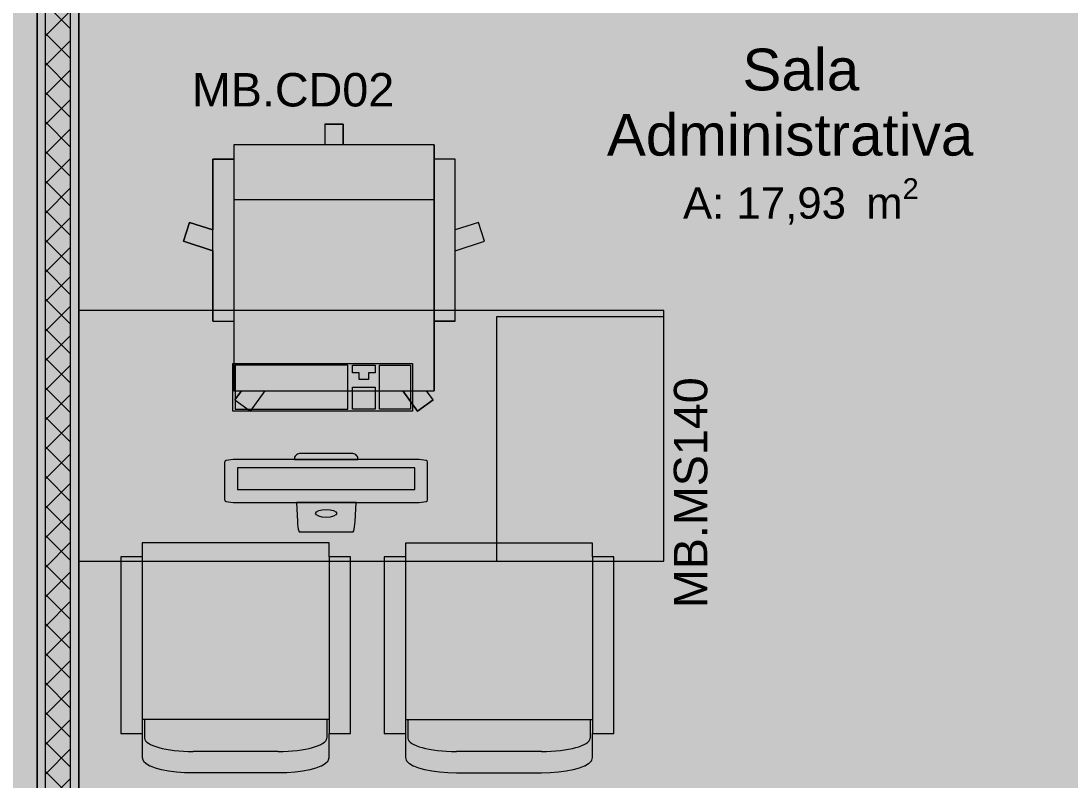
# Model space of a CAD drawing. Header units: metres. Extents: x -77 to 21.6, y -70.6 to -27.7.
# Drawn here: x -62.853 to -60.339, y -51.07 to -49.253 of the extents above; entities that cross this region are included whole.
import ezdxf

# ---------------------------------------------------------------- set-up
doc = ezdxf.new("R2010")
doc.units = ezdxf.units.M
doc.header["$MEASUREMENT"] = 0
for name, color, linetype, lineweight, true_color in [('LAJES.EST_Caneta_No__18', 7, 'Continuous', 0, 0xdfdfdf), ('LAJES.EST_Caneta_No__254', 7, 'Continuous', 0, 0xd1c9ad), ('MOBILIÁRIO_Caneta_No__19', 7, 'Continuous', 0, 0xe9e9e9), ('ZONA_Caneta_No__56', 7, 'Continuous', 0, 0xffe495)]:
    doc.layers.add(name, color=color, linetype=linetype, lineweight=lineweight, true_color=true_color)
for name, color, linetype in [('MOBILIÁRIO', 7, 'Continuous'), ('NOTAS-LAYOUT.EXEC', 7, 'Continuous'), ('PAREDE CONSTRUIR', 7, 'Continuous'), ('ZONA', 7, 'Continuous')]:
    doc.layers.add(name, color=color, linetype=linetype)
for name, color, linetype, lineweight in [('MOBILIÁRIO_Caneta_No__96', 252, 'Continuous', 0), ('NOTAS-LAYOUT.EXEC_Caneta_No__99', 7, 'Continuous', 20), ('PAREDE CONSTRUIR_Caneta_No__241', 7, 'Continuous', 13), ('PAREDE CONSTRUIR_Caneta_No__83', 84, 'Continuous', 0), ('Selos de Zona Archicad_Caneta_No__11', 7, 'Continuous', 5)]:
    doc.layers.add(name, color=color, linetype=linetype, lineweight=lineweight)
doc.styles.add('GENERATED_STYLE_1', font='arial.ttf')

# ---------------------------------------------------------------- blocks, each defined once
blk = doc.blocks.new('Sala Administrativa_9_4_6', base_point=(-60.9857, -49.5115))
at = {"layer": 'Selos de Zona Archicad_Caneta_No__11', "color": 7, "lineweight": 5, "insert": (-60.9857, -49.3188), "char_height": 0.1, "width": 1, "attachment_point": 2, "line_spacing_factor": 0.936691, "style": 'GENERATED_STYLE_1'}
blk.add_mtext('\\A1;{\\pqc;\\pt0,0.55;\\fArial|b0|i0|c0|p0;\\W1.000000;Sala Administrativa\\fArial|b0|i0|c0|p0;\\W1.000000;\\A1{\\H.66x;\\S^  ;}\\fArial|b0|i0|c0|p0;\\W1.000000;\\fArial|b0|i0|c0|p0;\\W1.000000;\\A1{\\H.66x;\\S^  ;}}', dxfattribs=at)
at = {"layer": 'Selos de Zona Archicad_Caneta_No__11', "color": 7, "lineweight": 5, "insert": (-60.9857, -49.6292), "char_height": 0.075, "attachment_point": 2, "style": 'GENERATED_STYLE_1'}
blk.add_mtext('\\A1;{\\pqc;\\pt0,0.55;\\fArial|b0|i0|c0|p0;\\W1.000000;A: 17,93\\fArial|b0|i0|c0|p0;\\W1.000000;\\A1{\\H.66x;\\S^  ;}\\fArial|b0|i0|c0|p0;\\W1.000000; m\\fArial|b0|i0|c0|p0;\\W1.000000;\\A1{\\H.66x;\\S2^  ;}}', dxfattribs=at)
blk = doc.blocks.new('Office Chair 04 10[58]_6', base_point=(-62.4607, -50.1813))
at = {"layer": 'MOBILIÁRIO_Caneta_No__19', "linetype": 'Continuous', "lineweight": 0, "true_color": 0xe9e9e9}
blk.add_hatch(color=254, dxfattribs=at).paths.add_polyline_path([(-61.8134, -49.5833), (-61.8634, -49.5833), (-61.8634, -49.5489), (-62.0814, -49.5489), (-62.0814, -49.4995), (-62.1254, -49.4995), (-62.1254, -49.5489), (-62.3434, -49.5489), (-62.3434, -49.5833), (-62.3934, -49.5833), (-62.3934, -49.7529), (-62.4492, -49.7348), (-62.4639, -49.7799), (-62.3934, -49.8028), (-62.3934, -49.9712), (-62.3434, -49.9712), (-62.3434, -50.138), (-62.3251, -50.138), (-62.3409, -50.1596), (-62.3035, -50.1867), (-62.2681, -50.138), (-61.9388, -50.138), (-61.9033, -50.1867), (-61.866, -50.1596), (-61.8817, -50.138), (-61.8634, -50.138), (-61.8634, -49.9712), (-61.8134, -49.9712), (-61.8134, -49.8028), (-61.743, -49.7799), (-61.7577, -49.7348), (-61.8134, -49.7529)])
at = {"layer": 'MOBILIÁRIO_Caneta_No__96', "color": 252, "linetype": 'Continuous', "lineweight": 0}
for p, q in [((-62.1254, -49.4995), (-62.1254, -49.5489)), ((-62.1254, -49.4995), (-62.0814, -49.4995)), ((-62.0814, -49.4995), (-62.0814, -49.5489)), ((-61.8634, -49.5489), (-62.3434, -49.5489)), ((-62.3434, -49.5489), (-62.3434, -50.138)), ((-62.3434, -49.5489), (-62.3434, -50.138)), ((-61.8634, -49.5489), (-61.8634, -50.138)), ((-61.8634, -50.138), (-61.8634, -49.5489)), ((-61.8634, -49.5489), (-61.8634, -50.138)), ((-62.3934, -49.9712), (-62.3934, -49.5833)), ((-62.3934, -49.5833), (-62.3434, -49.5833)), ((-61.8134, -49.5833), (-61.8634, -49.5833)), ((-61.8134, -49.9712), (-61.8134, -49.5833)), ((-62.3434, -49.6805), (-61.8634, -49.6805)), ((-62.4639, -49.7799), (-62.4492, -49.7348)), ((-62.4492, -49.7348), (-62.3934, -49.7529)), ((-61.7577, -49.7348), (-61.8134, -49.7529)), ((-61.743, -49.7799), (-61.7577, -49.7348)), ((-62.3934, -49.8028), (-62.4639, -49.7799)), ((-61.8134, -49.8028), (-61.743, -49.7799)), ((-62.3934, -49.9712), (-62.3434, -49.9712)), ((-62.3934, -49.9712), (-62.3434, -49.9712)), ((-61.8134, -49.9712), (-61.8634, -49.9712)), ((-61.8134, -49.9712), (-61.8634, -49.9712)), ((-62.3434, -50.138), (-61.8634, -50.138)), ((-62.3409, -50.1596), (-62.3251, -50.138)), ((-62.3035, -50.1867), (-62.2681, -50.138)), ((-61.9033, -50.1867), (-61.9388, -50.138)), ((-61.866, -50.1596), (-61.8817, -50.138)), ((-62.3409, -50.1596), (-62.3035, -50.1867)), ((-61.866, -50.1596), (-61.9033, -50.1867))]:
    blk.add_line(p, q, dxfattribs=at)
at = {"layer": 'MOBILIÁRIO_Caneta_No__96', "color": 252, "linetype": 'Continuous', "lineweight": 0, "flags": 128}
blk.add_lwpolyline([(-61.8134, -49.5833), (-61.8634, -49.5833), (-61.8634, -49.5489), (-62.0814, -49.5489), (-62.0814, -49.4995), (-62.1254, -49.4995), (-62.1254, -49.5489), (-62.3434, -49.5489), (-62.3434, -49.5833), (-62.3934, -49.5833), (-62.3934, -49.7529), (-62.4492, -49.7348), (-62.4639, -49.7799), (-62.3934, -49.8028), (-62.3934, -49.9712), (-62.3434, -49.9712), (-62.3434, -50.138), (-62.3251, -50.138), (-62.3409, -50.1596), (-62.3035, -50.1867), (-62.2681, -50.138), (-61.9388, -50.138), (-61.9033, -50.1867), (-61.866, -50.1596), (-61.8817, -50.138), (-61.8634, -50.138), (-61.8634, -49.9712), (-61.8134, -49.9712), (-61.8134, -49.8028), (-61.743, -49.7799), (-61.7577, -49.7348), (-61.8134, -49.7529)], close=True, dxfattribs=at)
blk = doc.blocks.new('Armchair 01 26[59]_6', base_point=(-61.4333, -50.5029))
at = {"layer": 'MOBILIÁRIO_Caneta_No__96', "color": 252, "linetype": 'Continuous', "lineweight": 0}
for p, q in [((-61.9324, -50.5359), (-61.9324, -50.959)), ((-61.4842, -50.5359), (-61.4842, -50.959)), ((-61.4842, -50.926), (-61.9324, -50.926)), ((-61.9263, -50.926), (-61.9263, -50.9704)), ((-61.4903, -50.926), (-61.4903, -50.9704)), ((-61.6065, -51.0021), (-61.8102, -51.0021))]:
    blk.add_line(p, q, dxfattribs=at)
at = {"layer": 'MOBILIÁRIO_Caneta_No__96', "color": 252, "linetype": 'Continuous', "lineweight": 0, "flags": 128}
blk.add_lwpolyline([(-61.81, -51.0529), (-61.6067, -51.0529), (-61.586, -51.0524), (-61.5662, -51.051), (-61.5476, -51.0486), (-61.5308, -51.0455), (-61.5302, -51.0453), (-61.5155, -51.0413), (-61.5037, -51.0368), (-61.5029, -51.0364), (-61.4941, -51.0312), (-61.4933, -51.0306), (-61.4879, -51.0252), (-61.4872, -51.0244), (-61.4867, -51.0235), (-61.4863, -51.0225), (-61.4844, -51.0167), (-61.4843, -51.0157), (-61.4842, -51.0152), (-61.4842, -50.9591), (-61.4333, -50.9591), (-61.4333, -50.536), (-61.4842, -50.536), (-61.4842, -50.5029), (-61.9324, -50.5029), (-61.9324, -50.536), (-61.9833, -50.536), (-61.9833, -50.9591), (-61.9324, -50.9591), (-61.9324, -51.0152), (-61.9324, -51.0157), (-61.9322, -51.0167), (-61.9303, -51.0225), (-61.93, -51.0235), (-61.9294, -51.0244), (-61.9288, -51.0252), (-61.9233, -51.0306), (-61.9226, -51.0312), (-61.9137, -51.0364), (-61.9129, -51.0368), (-61.9011, -51.0413), (-61.8865, -51.0453), (-61.8858, -51.0455), (-61.869, -51.0486), (-61.8504, -51.051), (-61.8306, -51.0524)], close=True, dxfattribs=at)
at = {"layer": 'MOBILIÁRIO_Caneta_No__96', "color": 252, "linetype": 'Continuous', "lineweight": 0}
for centre, start_param, end_param in [((-61.8102, -50.9704), 3.141593, 4.712389), ((-61.6065, -50.9704), 4.712389, 6.283185)]:
    blk.add_ellipse(centre, major_axis=(0.1161, 0), ratio=0.273279, start_param=start_param, end_param=end_param, dxfattribs=at)
blk = doc.blocks.new('Armchair 01 26[60]_6', base_point=(-62.0636, -50.5027))
at = {"layer": 'MOBILIÁRIO_Caneta_No__96', "color": 252, "linetype": 'Continuous', "lineweight": 0}
for p, q in [((-62.5627, -50.5357), (-62.5627, -50.9588)), ((-62.1145, -50.5357), (-62.1145, -50.9588)), ((-62.1145, -50.9258), (-62.5627, -50.9258)), ((-62.5566, -50.9258), (-62.5566, -50.9702)), ((-62.1206, -50.9258), (-62.1206, -50.9702)), ((-62.2368, -51.0019), (-62.4405, -51.0019))]:
    blk.add_line(p, q, dxfattribs=at)
at = {"layer": 'MOBILIÁRIO_Caneta_No__96', "color": 252, "linetype": 'Continuous', "lineweight": 0, "flags": 128}
blk.add_lwpolyline([(-62.4403, -51.0527), (-62.237, -51.0527), (-62.2163, -51.0522), (-62.1965, -51.0508), (-62.1779, -51.0484), (-62.1611, -51.0453), (-62.1605, -51.0451), (-62.1458, -51.0411), (-62.134, -51.0366), (-62.1332, -51.0361), (-62.1244, -51.031), (-62.1236, -51.0304), (-62.1182, -51.0249), (-62.1175, -51.0242), (-62.117, -51.0233), (-62.1166, -51.0223), (-62.1147, -51.0165), (-62.1146, -51.0155), (-62.1145, -51.015), (-62.1145, -50.9588), (-62.0636, -50.9588), (-62.0636, -50.5358), (-62.1145, -50.5358), (-62.1145, -50.5027), (-62.5627, -50.5027), (-62.5627, -50.5358), (-62.6136, -50.5358), (-62.6136, -50.9588), (-62.5627, -50.9588), (-62.5627, -51.015), (-62.5627, -51.0155), (-62.5625, -51.0165), (-62.5606, -51.0223), (-62.5603, -51.0233), (-62.5597, -51.0242), (-62.5591, -51.0249), (-62.5536, -51.0304), (-62.5529, -51.031), (-62.544, -51.0361), (-62.5432, -51.0366), (-62.5314, -51.0411), (-62.5167, -51.0451), (-62.5161, -51.0453), (-62.4993, -51.0484), (-62.4807, -51.0508), (-62.4609, -51.0522)], close=True, dxfattribs=at)
at = {"layer": 'MOBILIÁRIO_Caneta_No__96', "color": 252, "linetype": 'Continuous', "lineweight": 0}
for centre, start_param, end_param in [((-62.4405, -50.9702), 3.141593, 4.712389), ((-62.2368, -50.9702), 4.712389, 6.283185)]:
    blk.add_ellipse(centre, major_axis=(0.1161, 0), ratio=0.273279, start_param=start_param, end_param=end_param, dxfattribs=at)
blk = doc.blocks.new('Office Desk Rect 26[82]_6', base_point=(-62.714, -50.5459))
at = {"layer": 'MOBILIÁRIO_Caneta_No__19', "linetype": 'Continuous', "lineweight": 0, "true_color": 0xe9e9e9}
blk.add_hatch(color=254, dxfattribs=at).paths.add_polyline_path([(-62.714, -50.5459), (-61.314, -50.5459), (-61.314, -49.9459), (-62.714, -49.9459)])
at = {"layer": 'MOBILIÁRIO_Caneta_No__96', "color": 252, "linetype": 'Continuous', "lineweight": 0}
for p, q in [((-61.314, -49.9609), (-61.714, -49.9609)), ((-61.714, -49.9609), (-61.714, -50.5459))]:
    blk.add_line(p, q, dxfattribs=at)
at = {"layer": 'MOBILIÁRIO_Caneta_No__96', "color": 252, "linetype": 'Continuous', "lineweight": 0, "flags": 128}
blk.add_lwpolyline([(-62.714, -50.5459), (-61.314, -50.5459), (-61.314, -49.9459), (-62.714, -49.9459)], close=True, dxfattribs=at)
blk = doc.blocks.new('Keyboard (Apple) 26[83]_6', base_point=(-62.3453, -50.0732))
at = {"layer": 'MOBILIÁRIO_Caneta_No__19', "linetype": 'Continuous', "lineweight": 0, "true_color": 0xe9e9e9}
blk.add_hatch(color=254, dxfattribs=at).paths.add_polyline_path([(-62.3453, -50.1872), (-61.9153, -50.1872), (-61.9153, -50.0732), (-62.3453, -50.0732)])
at = {"layer": 'MOBILIÁRIO_Caneta_No__96', "color": 252, "linetype": 'Continuous', "lineweight": 0}
for p, q in [((-62.0699, -50.0767), (-62.3403, -50.0767)), ((-62.3403, -50.0767), (-62.3403, -50.1822)), ((-62.0699, -50.1822), (-62.0699, -50.0767)), ((-62.0592, -50.0767), (-62.0046, -50.0767)), ((-62.0592, -50.0952), (-62.0592, -50.0767)), ((-62.0427, -50.0952), (-62.0592, -50.0952)), ((-62.0427, -50.1112), (-62.0427, -50.0952)), ((-62.0046, -50.0952), (-62.0211, -50.0952)), ((-62.0211, -50.0952), (-62.0211, -50.1112)), ((-62.0046, -50.0767), (-62.0046, -50.0952)), ((-61.994, -50.1822), (-61.994, -50.0767)), ((-61.994, -50.0767), (-61.9203, -50.0767)), ((-61.9203, -50.0767), (-61.9203, -50.1822)), ((-62.0211, -50.1112), (-62.0427, -50.1112)), ((-62.0592, -50.1292), (-62.0046, -50.1292)), ((-62.0592, -50.1822), (-62.0592, -50.1292)), ((-62.0046, -50.1292), (-62.0046, -50.1822)), ((-62.3403, -50.1822), (-62.0699, -50.1822)), ((-62.0046, -50.1822), (-62.0592, -50.1822)), ((-61.9203, -50.1822), (-61.994, -50.1822))]:
    blk.add_line(p, q, dxfattribs=at)
at = {"layer": 'MOBILIÁRIO_Caneta_No__96', "color": 252, "linetype": 'Continuous', "lineweight": 0, "flags": 128}
blk.add_lwpolyline([(-62.3453, -50.1872), (-62.3453, -50.0732), (-61.9153, -50.0732), (-61.9153, -50.1872)], close=True, dxfattribs=at)
blk = doc.blocks.new('iMac 26[84]_6', base_point=(-62.122, -50.2888))
at = {"layer": 'MOBILIÁRIO_Caneta_No__19', "linetype": 'Continuous', "lineweight": 0, "true_color": 0xe9e9e9}
for points in [[(-62.1855, -50.2888, 0.431428), (-62.1982, -50.3027), (-62.0459, -50.3027, 0.443051), (-62.0585, -50.2888)], [(-62.3646, -50.3084), (-62.3646, -50.4001), (-62.3645, -50.4002, 0.267414), (-62.3616, -50.4031, 0.076493), (-62.3392, -50.4058), (-62.3392, -50.3028, 0.076493), (-62.3616, -50.3055, 0.267414)], [(-61.8794, -50.3084, 0.267414), (-61.8824, -50.3055, 0.064809), (-61.9048, -50.3028), (-62.3392, -50.3028), (-62.3392, -50.4058), (-61.9048, -50.4058, 0.076493), (-61.8825, -50.4031, 0.267414), (-61.8795, -50.4002)], [(-62.1857, -50.4762), (-62.0583, -50.4762), (-62.0573, -50.4759), (-62.0562, -50.4738), (-62.0552, -50.4698), (-62.0543, -50.4644), (-62.0535, -50.4579), (-62.053, -50.4509), (-62.0506, -50.4058), (-62.1934, -50.4058), (-62.191, -50.4509), (-62.1905, -50.4579), (-62.1897, -50.4644), (-62.1888, -50.4698), (-62.1878, -50.4738), (-62.1867, -50.4759)]]:
    blk.add_hatch(color=254, dxfattribs=at).paths.add_polyline_path(points)
at = {"layer": 'MOBILIÁRIO_Caneta_No__96', "color": 252, "linetype": 'Continuous', "lineweight": 0}
for p, q in [((-62.3646, -50.4001), (-62.3646, -50.3084)), ((-61.9048, -50.3028), (-62.3392, -50.3028)), ((-61.9094, -50.3228), (-62.3346, -50.3228)), ((-62.3346, -50.3228), (-62.3346, -50.3749)), ((-61.9094, -50.3749), (-61.9094, -50.3228)), ((-61.8795, -50.4002), (-61.8794, -50.3084)), ((-62.3346, -50.3749), (-61.9094, -50.3749)), ((-62.3645, -50.4002), (-62.3646, -50.4001)), ((-62.3392, -50.4058), (-61.9048, -50.4058))]:
    blk.add_line(p, q, dxfattribs=at)
at = {"layer": 'MOBILIÁRIO_Caneta_No__96', "color": 252, "linetype": 'Continuous', "lineweight": 0, "flags": 128}
blk.add_lwpolyline([(-62.1855, -50.2888, 0.431428), (-62.1982, -50.3027), (-62.0459, -50.3027, 0.443051), (-62.0585, -50.2888)], format="xyb", close=True, dxfattribs=at)
blk.add_lwpolyline([(-62.1857, -50.4762), (-62.0583, -50.4762), (-62.0573, -50.4759), (-62.0562, -50.4738), (-62.0552, -50.4698), (-62.0543, -50.4644), (-62.0535, -50.4579), (-62.053, -50.4509), (-62.0506, -50.4058), (-62.1934, -50.4058), (-62.191, -50.4509), (-62.1905, -50.4579), (-62.1897, -50.4644), (-62.1888, -50.4698), (-62.1878, -50.4738), (-62.1867, -50.4759)], close=True, dxfattribs=at)
at = {"layer": 'MOBILIÁRIO_Caneta_No__96', "color": 252, "linetype": 'Continuous', "lineweight": 0}
for centre, radius, start, end in [((-62.3606, -50.3095), 0.00416, 104.7669, 164.6524), ((-62.3416, -50.377), 0.0743, 88.1194, 105.6162), ((-61.904, -50.3903), 0.0876, 75.716, 90.5484), ((-61.8835, -50.3095), 0.00416, 15.3476, 75.2331), ((-62.3606, -50.3991), 0.00413, 196.441, 256.3266), ((-62.3416, -50.3318), 0.074, 254.391, 271.8878), ((-61.9024, -50.3318), 0.074, 268.1122, 285.609), ((-61.8835, -50.3991), 0.00413, 283.6734, 343.559)]:
    blk.add_arc(centre, radius, start, end, dxfattribs=at)
blk.add_ellipse((-62.122, -50.4319), major_axis=(0.0252, 0), ratio=0.377358, dxfattribs=at)
blk = doc.blocks.new('Label_114_6', base_point=(-61.314, -50.5459))
at = {"layer": 'NOTAS-LAYOUT.EXEC_Caneta_No__99', "color": 7, "lineweight": 20, "insert": (-61.2897, -50.2696), "char_height": 0.08, "attachment_point": 2, "rotation": 90, "style": 'GENERATED_STYLE_1'}
blk.add_mtext('\\A1;{\\pqc;\\pt0,99;\\fArial|b0|i0|c0|p0;\\W1.000000;MB.MS140\\fArial|b0|i0|c0|p0;\\W1.000000;\\A1{\\H.66x;\\S^  ;}\\fArial|b0|i0|c0|p0;\\W1.000000;\\fArial|b0|i0|c0|p0;\\W1.000000;\\A1{\\H.66x;\\S^  ;}\\fArial|b0|i0|c0|p0;\\W1.000000;\\fArial|b0|i0|c0|p0;\\W1.000000;\\fArial|b0|i0|c0|p0;\\W1.000000;\\fArial|b0|i0|c0|p0;\\W1.000000;\\fArial|b0|i0|c0|p0;\\W1.000000;\\fArial|b0|i0|c0|p0;\\W1.000000;\\fArial|b0|i0|c0|p0;\\W1.000000;\\A1{\\H.66x;\\S^  ;}\\fArial|b0|i0|c0|p0;\\W1.000000;\\fArial|b0|i0|c0|p0;\\W1.000000;\\A1{\\H.66x;\\S^  ;}\\fArial|b0|i0|c0|p0;\\W1.000000;\\fArial|b0|i0|c0|p0;\\W1.000000;\\fArial|b0|i0|c0|p0;\\W1.000000;\\fArial|b0|i0|c0|p0;\\W1.000000;\\fArial|b0|i0|c0|p0;\\W1.000000;\\fArial|b0|i0|c0|p0;\\W1.000000;\\fArial|b0|i0|c0|p0;\\W1.000000;\\A1{\\H.66x;\\S^  ;}\\fArial|b0|i0|c0|p0;\\W1.000000;\\fArial|b0|i0|c0|p0;\\W1.000000;\\A1{\\H.66x;\\S^  ;}\\fArial|b0|i0|c0|p0;\\W1.000000;\\fArial|b0|i0|c0|p0;\\W1.000000;\\fArial|b0|i0|c0|p0;\\W1.000000;\\fArial|b0|i0|c0|p0;\\W1.000000;\\fArial|b0|i0|c0|p0;\\W1.000000;\\fArial|b0|i0|c0|p0;\\W1.000000;\\fArial|b0|i0|c0|p0;\\W1.000000;\\A1{\\H.66x;\\S^  ;}\\fArial|b0|i0|c0|p0;\\W1.000000;\\fArial|b0|i0|c0|p0;\\W1.000000;\\A1{\\H.66x;\\S^  ;}\\fArial|b0|i0|c0|p0;\\W1.000000;\\fArial|b0|i0|c0|p0;\\W1.000000;\\fArial|b0|i0|c0|p0;\\W1.000000;\\fArial|b0|i0|c0|p0;\\W1.000000;\\fArial|b0|i0|c0|p0;\\W1.000000;\\fArial|b0|i0|c0|p0;\\W1.000000;\\fArial|b0|i0|c0|p0;\\W1.000000;\\A1{\\H.66x;\\S^  ;}\\fArial|b0|i0|c0|p0;\\W1.000000;\\fArial|b0|i0|c0|p0;\\W1.000000;\\A1{\\H.66x;\\S^  ;}\\fArial|b0|i0|c0|p0;\\W1.000000;\\fArial|b0|i0|c0|p0;\\W1.000000;\\fArial|b0|i0|c0|p0;\\W1.000000;\\fArial|b0|i0|c0|p0;\\W1.000000;\\fArial|b0|i0|c0|p0;\\W1.000000;\\fArial|b0|i0|c0|p0;\\W1.000000;\\fArial|b0|i0|c0|p0;\\W1.000000;\\A1{\\H.66x;\\S^  ;}\\fArial|b0|i0|c0|p0;\\W1.000000;}', dxfattribs=at)
blk = doc.blocks.new('Label_122_6', base_point=(-62.3313, -49.353))
at = {"layer": 'NOTAS-LAYOUT.EXEC_Caneta_No__99', "color": 7, "lineweight": 20, "insert": (-62.0886, -49.3773), "char_height": 0.08, "attachment_point": 2, "style": 'GENERATED_STYLE_1'}
blk.add_mtext('\\A1;{\\pqc;\\pt0,99;\\fArial|b0|i0|c0|p0;\\W1.000000;MB.CD02\\fArial|b0|i0|c0|p0;\\W1.000000;\\A1{\\H.66x;\\S^  ;}\\fArial|b0|i0|c0|p0;\\W1.000000;\\fArial|b0|i0|c0|p0;\\W1.000000;\\A1{\\H.66x;\\S^  ;}\\fArial|b0|i0|c0|p0;\\W1.000000;\\fArial|b0|i0|c0|p0;\\W1.000000;\\fArial|b0|i0|c0|p0;\\W1.000000;\\fArial|b0|i0|c0|p0;\\W1.000000;\\fArial|b0|i0|c0|p0;\\W1.000000;\\fArial|b0|i0|c0|p0;\\W1.000000;\\fArial|b0|i0|c0|p0;\\W1.000000;\\A1{\\H.66x;\\S^  ;}\\fArial|b0|i0|c0|p0;\\W1.000000;\\fArial|b0|i0|c0|p0;\\W1.000000;\\A1{\\H.66x;\\S^  ;}\\fArial|b0|i0|c0|p0;\\W1.000000;\\fArial|b0|i0|c0|p0;\\W1.000000;\\fArial|b0|i0|c0|p0;\\W1.000000;\\fArial|b0|i0|c0|p0;\\W1.000000;\\fArial|b0|i0|c0|p0;\\W1.000000;\\fArial|b0|i0|c0|p0;\\W1.000000;\\fArial|b0|i0|c0|p0;\\W1.000000;\\A1{\\H.66x;\\S^  ;}\\fArial|b0|i0|c0|p0;\\W1.000000;\\fArial|b0|i0|c0|p0;\\W1.000000;\\A1{\\H.66x;\\S^  ;}\\fArial|b0|i0|c0|p0;\\W1.000000;\\fArial|b0|i0|c0|p0;\\W1.000000;\\fArial|b0|i0|c0|p0;\\W1.000000;\\fArial|b0|i0|c0|p0;\\W1.000000;\\fArial|b0|i0|c0|p0;\\W1.000000;\\fArial|b0|i0|c0|p0;\\W1.000000;\\fArial|b0|i0|c0|p0;\\W1.000000;\\A1{\\H.66x;\\S^  ;}\\fArial|b0|i0|c0|p0;\\W1.000000;\\fArial|b0|i0|c0|p0;\\W1.000000;\\A1{\\H.66x;\\S^  ;}\\fArial|b0|i0|c0|p0;\\W1.000000;\\fArial|b0|i0|c0|p0;\\W1.000000;\\fArial|b0|i0|c0|p0;\\W1.000000;\\fArial|b0|i0|c0|p0;\\W1.000000;\\fArial|b0|i0|c0|p0;\\W1.000000;\\fArial|b0|i0|c0|p0;\\W1.000000;\\fArial|b0|i0|c0|p0;\\W1.000000;\\A1{\\H.66x;\\S^  ;}\\fArial|b0|i0|c0|p0;\\W1.000000;\\fArial|b0|i0|c0|p0;\\W1.000000;\\A1{\\H.66x;\\S^  ;}\\fArial|b0|i0|c0|p0;\\W1.000000;\\fArial|b0|i0|c0|p0;\\W1.000000;\\fArial|b0|i0|c0|p0;\\W1.000000;\\fArial|b0|i0|c0|p0;\\W1.000000;\\fArial|b0|i0|c0|p0;\\W1.000000;\\fArial|b0|i0|c0|p0;\\W1.000000;\\fArial|b0|i0|c0|p0;\\W1.000000;\\A1{\\H.66x;\\S^  ;}\\fArial|b0|i0|c0|p0;\\W1.000000;}', dxfattribs=at)

msp = doc.modelspace()

# ---------------------------------------------------------------- hatches: boundary and pattern name
at = {"layer": 'LAJES.EST_Caneta_No__18', "linetype": 'Continuous', "lineweight": 0, "true_color": 0xdfdfdf}
h = msp.add_hatch(dxfattribs=at)
h.set_pattern_fill('Piso_Externo__0006', color=254, style=0, pattern_type=2)
h.set_pattern_definition([(45, (0, 0.6), (-0.1909188, 0.1909188), [0, -0.18, 0, -0.27]), (110, (0.6, 0.6), (0.253717, 0.09234544), [0, -0.132, 0, -0.228])])
h.paths.add_polyline_path([(-76.514, -65.1016), (-73.814, -65.1016, -0.414214), (-75.814, -67.1016), (-66.814, -67.1016, -0.414214), (-68.814, -65.1016), (-68.814, -62.301), (-68.814, -45.4002, -0.414214), (-66.514, -43.1002), (-65.914, -43.1002), (-65.914, -42.3002), (-66.514, -42.3002), (-66.514, -38.2041), (-65.114, -38.2041), (-65.114, -36.7038), (-66.514, -36.7038), (-66.514, -32.5997), (-65.114, -32.5997), (-56.714, -32.5997), (-53.814, -32.5997), (-44.014, -32.5997), (-44.014, -42.3002), (-53.814, -42.3002), (-53.814, -47.1002), (-44.014, -47.1002), (-44.014, -50.8516), (-45.6136, -50.8516), (-45.6136, -52.3506), (-44.014, -52.3506), (-44.014, -60.3006), (-48.9163, -60.3006), (-48.9163, -61.1006), (-44.3609, -61.1006), (-44.3609, -67.1016), (-44.014, -67.1016), (-41.514, -67.1016), (-41.514, -28.1016), (-41.714, -28.1016), (-41.714, -60.3006), (-43.014, -60.3006), (-43.014, -30.0016), (-66.514, -30.0016), (-66.514, -28.1016), (-76.514, -28.1016)])
h.paths.add_polyline_path([(-73.814, -45.1016), (-76.314, -45.1016), (-76.314, -43.0892), (-75.7984, -43.0908, -0.414214), (-73.8139, -45.0876)], flags=0)
h.paths.add_polyline_path([(-73.814, -45.5846, -0.009328), (-73.814, -45.6604)], flags=0)
h.paths.add_polyline_path([(-52.814, -46.3002), (-52.814, -43.1002), (-44.014, -43.1002), (-44.014, -46.3002)], flags=0)
h.paths.add_polyline_path([(-67.714, -34.1), (-76.314, -34.1), (-76.314, -32.5997), (-67.714, -32.5997)], flags=0)
at = {"layer": 'LAJES.EST_Caneta_No__254', "linetype": 'Continuous', "lineweight": 0, "true_color": 0xd1c9ad}
h = msp.add_hatch(dxfattribs=at)
h.set_pattern_fill('Haie_OD_0006', color=9, style=0, pattern_type=2)
h.set_pattern_definition([(45, (0, 0.5), (-0.159099, 0.159099), [0, -0.15, 0, -0.225]), (110, (0.5, 0.5), (0.21143084, 0.07695453), [0, -0.11, 0, -0.19])])
h.paths.add_polyline_path([(-65.114, -47.1002), (-66.514, -47.1002), (-66.514, -60.3006), (-56.514, -60.3006), (-44.014, -60.3006), (-44.014, -56.6006), (-50.5957, -56.6006), (-50.5957, -54.2479), (-52.6157, -54.2479), (-52.6157, -52.5506), (-50.5957, -52.5506), (-45.6136, -52.5506), (-45.6136, -50.8516), (-44.014, -50.8516), (-44.014, -47.1002), (-53.814, -47.1002), (-53.814, -42.3002), (-44.014, -42.3002), (-44.014, -37.1002), (-51.174, -37.1002), (-51.174, -32.5997), (-53.814, -32.5997), (-56.714, -32.5997), (-58.7637, -32.5997), (-58.7637, -34.9038), (-63.464, -34.9038), (-63.464, -36.5038), (-65.114, -36.5038), (-65.114, -38.4037), (-63.464, -38.4037), (-63.464, -42.1002), (-65.114, -42.1002), (-65.114, -42.3002)])
h.paths.add_polyline_path([(-60.5596, -42.1002), (-60.5596, -38.4037), (-58.8637, -38.4037), (-58.8637, -42.1002)], flags=0)
h.paths.add_polyline_path([(-59.064, -48.7001), (-59.064, -47.3002), (-56.714, -47.3002), (-56.714, -48.7001)], flags=0)
at = {"layer": 'PAREDE CONSTRUIR', "linetype": 'Continuous', "lineweight": 0, "true_color": 0xffffff}
for points in [[(-62.794, -52.3506), (-62.794, -47.3002), (-62.814, -47.3002), (-62.814, -52.3506)], [(-62.714, -52.3506), (-62.714, -47.3002), (-62.734, -47.3002), (-62.734, -52.3506)]]:
    msp.add_hatch(color=7, dxfattribs=at).paths.add_polyline_path(points)
at = {"layer": 'PAREDE CONSTRUIR_Caneta_No__83', "linetype": 'Continuous', "lineweight": 0}
h = msp.add_hatch(dxfattribs=at)
h.set_pattern_fill('Placomur_0006', color=84, style=0, pattern_type=2)
h.set_pattern_definition([(45, (0, 0), (-0.03535534, 0.03535534), []), (135, (0, 0), (0.03535534, 0.03535534), [])])
h.paths.add_polyline_path([(-62.734, -52.3506), (-62.734, -47.3002), (-62.794, -47.3002), (-62.794, -52.3506)])

# ---------------------------------------------------------------- linework, layer by layer
at = {"layer": 'PAREDE CONSTRUIR_Caneta_No__241', "color": 7, "linetype": 'Continuous', "lineweight": 13}
for p, q in [((-62.794, -52.3506), (-62.794, -47.3002)), ((-62.734, -52.3506), (-62.734, -47.3002))]:
    msp.add_line(p, q, dxfattribs=at)
at = {"layer": 'PAREDE CONSTRUIR_Caneta_No__241', "color": 7, "linetype": 'Continuous', "lineweight": 13, "flags": 128}
for points in [[(-62.814, -47.3002), (-62.814, -52.3506)], [(-62.714, -52.3506), (-62.714, -47.3002)]]:
    msp.add_lwpolyline(points, dxfattribs=at)
at = {"layer": 'ZONA_Caneta_No__56', "color": 41, "linetype": 'Continuous', "lineweight": 0, "true_color": 0xffe495, "flags": 128}
for points in [[(-62.814, -47.3002), (-66.164, -47.3002), (-66.164, -54.0506), (-62.814, -54.0506)], [(-59.164, -47.3002), (-62.714, -47.3002), (-62.714, -52.3506), (-59.164, -52.3506)]]:
    msp.add_lwpolyline(points, close=True, dxfattribs=at)

# ---------------------------------------------------------------- block references
at = {"layer": 'MOBILIÁRIO', "color": 252, "linetype": 'Continuous', "lineweight": 0}
for name, p in [('Keyboard (Apple) 26[83]_6', (-62.3453, -50.0732)), ('iMac 26[84]_6', (-62.122, -50.2888)), ('Armchair 01 26[60]_6', (-62.0636, -50.5027)), ('Armchair 01 26[59]_6', (-61.4333, -50.5029))]:
    msp.add_blockref(name, p, dxfattribs=at)
at = {"layer": 'MOBILIÁRIO_Caneta_No__96', "color": 252, "linetype": 'Continuous', "lineweight": 0}
for name, p in [('Office Chair 04 10[58]_6', (-62.4607, -50.1813)), ('Office Desk Rect 26[82]_6', (-62.714, -50.5459))]:
    msp.add_blockref(name, p, dxfattribs=at)
at = {"layer": 'NOTAS-LAYOUT.EXEC', "color": 251, "linetype": 'Continuous', "lineweight": 5, "true_color": 0x6b6b6b}
for name, p in [('Label_122_6', (-62.3313, -49.353)), ('Label_114_6', (-61.314, -50.5459))]:
    msp.add_blockref(name, p, dxfattribs=at)
at = {"layer": 'ZONA', "color": 7, "linetype": 'Continuous', "lineweight": 0}
msp.add_blockref('Sala Administrativa_9_4_6', (-60.9857, -49.5115), dxfattribs=at)

doc.saveas('drawing.dxf')
